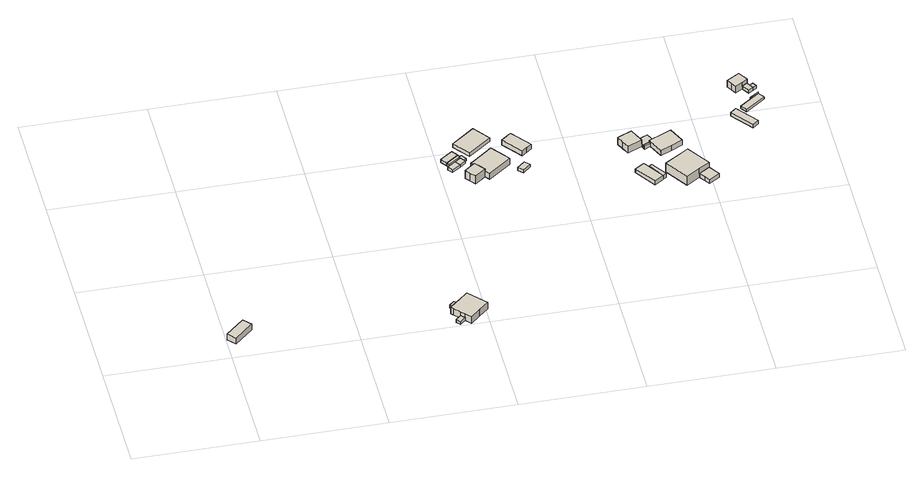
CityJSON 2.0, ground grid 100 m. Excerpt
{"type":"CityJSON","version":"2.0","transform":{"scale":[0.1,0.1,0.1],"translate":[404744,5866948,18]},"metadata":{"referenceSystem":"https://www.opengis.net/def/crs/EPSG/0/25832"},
"CityObjects":{
"building1":{"type":"Building","attributes":{"Gemeindeschluessel":"03454005","AbsoluteHoehe":"19.409","MittlereTraufHoehe":"24.18","Firsthoehe":"25.722","function":"31001_2000","roofType":"3100","measuredHeight":6.31},"address":[{"country":"Germany","locality":"Börger"}],"geometry":[{"type":"MultiSurface","lod":"1","boundaries":[[[0,1,2,3]],[[4,5,6,7]],[[4,7,3,2]],[[5,4,2,1]],[[6,5,1,0]],[[7,6,0,3]]]}]},
"building2":{"type":"Building","attributes":{"Gemeindeschluessel":"03454005","AbsoluteHoehe":"19.145","MittlereTraufHoehe":"24.033","Firsthoehe":"29.316","function":"31001_2000","roofType":"3100","measuredHeight":10.17},"address":[{"country":"Germany","locality":"Börger"}],"children":["building2-1","building2-2"],"geometry":[{"type":"MultiSurface","lod":"1","boundaries":[[[8,9,10,11,12,13,14,15,16,17,18,19,20,21]],[[22,23,24,25,26,27,28,29,30,31,32,33,34,35]],[[22,36,37,20]],[[23,22,20,19]],[[24,23,19,18]],[[17,38,39,18]],[[16,40,38,17]],[[15,41,40,16]],[[28,27,15,14]],[[29,28,14,13]],[[30,29,13,12]],[[31,30,12,11]],[[32,31,11,10]],[[9,42,43,10]],[[34,33,9,8]],[[35,34,8,21]],[[38,25,24,39]],[[40,26,25,38]],[[27,26,40,41]],[[42,33,32,43]]]}]},
"building2-1":{"type":"BuildingPart","attributes":{"AbsoluteHoehe":"19.145","MittlereTraufHoehe":"21.894","Firsthoehe":"21.894","roofType":"1000","measuredHeight":2.75},"parents":["building2"],"geometry":[{"type":"MultiSurface","lod":"1","boundaries":[[[43,42,44,45]],[[46,33,32,47]],[[46,47,45,44]],[[33,46,44,42]],[[47,32,43,45]],[[32,33,42,43]]]}]},
"building2-2":{"type":"BuildingPart","attributes":{"AbsoluteHoehe":"19.145","MittlereTraufHoehe":"21.62","Firsthoehe":"21.62","roofType":"1000","measuredHeight":2.48},"parents":["building2"],"geometry":[{"type":"MultiSurface","lod":"1","boundaries":[[[38,41,48,49,39]],[[50,51,27,25,24]],[[50,24,39,49]],[[51,50,49,48]],[[27,51,48,41]],[[38,25,26,40]],[[40,26,27,41]],[[24,25,38,39]]]}]},
"building3":{"type":"Building","attributes":{"Gemeindeschluessel":"03454005","AbsoluteHoehe":"19.634","MittlereTraufHoehe":"22.349","Firsthoehe":"22.349","function":"31001_2720","roofType":"1000","measuredHeight":2.71},"address":[{"country":"Germany","locality":"Börger"}],"geometry":[{"type":"MultiSurface","lod":"1","boundaries":[[[52,53,54,55]],[[56,57,58,59]],[[56,59,55,54]],[[57,56,54,53]],[[58,57,53,52]],[[59,58,52,55]]]}]},
"building4":{"type":"Building","attributes":{"Gemeindeschluessel":"03454005","AbsoluteHoehe":"19.519","MittlereTraufHoehe":"22.349","Firsthoehe":"22.349","function":"31001_2720","roofType":"1000","measuredHeight":2.83},"address":[{"country":"Germany","locality":"Börger"}],"geometry":[{"type":"MultiSurface","lod":"1","boundaries":[[[60,61,62,63]],[[64,65,66,67]],[[64,67,63,62]],[[65,64,62,61]],[[66,65,61,60]],[[67,66,60,63]]]}]},
"building5":{"type":"Building","attributes":{"Gemeindeschluessel":"03454005","AbsoluteHoehe":"19.563","MittlereTraufHoehe":"22.349","Firsthoehe":"22.349","function":"51009_1610","roofType":"1000","measuredHeight":2.79},"address":[{"country":"Germany","locality":"Börger"}],"geometry":[{"type":"MultiSurface","lod":"1","boundaries":[[[61,68,69,70,71,62]],[[72,73,74,75,76,77]],[[72,77,62,71]],[[73,72,71,70]],[[74,73,70,69]],[[75,74,69,68]],[[76,75,68,61]],[[77,76,61,62]]]}]},
"building6":{"type":"Building","attributes":{"Gemeindeschluessel":"03454005","AbsoluteHoehe":"19.659","MittlereTraufHoehe":"22.349","Firsthoehe":"22.349","function":"51009_1610","roofType":"1000","measuredHeight":2.69},"address":[{"country":"Germany","locality":"Börger"}],"geometry":[{"type":"MultiSurface","lod":"1","boundaries":[[[55,54,78,79,80]],[[81,82,83,84,85]],[[81,85,80,79]],[[82,81,79,78]],[[83,82,78,54]],[[84,83,54,55]],[[85,84,55,80]]]}]},
"building7":{"type":"Building","attributes":{"Gemeindeschluessel":"03454005","AbsoluteHoehe":"19.634","MittlereTraufHoehe":"22.349","Firsthoehe":"22.349","function":"31001_2720","roofType":"1000","measuredHeight":2.71},"address":[{"country":"Germany","locality":"Börger"}],"geometry":[{"type":"MultiSurface","lod":"1","boundaries":[[[70,69,80,79,86,87,71]],[[88,89,90,91,74,73,72]],[[88,72,71,87]],[[89,88,87,86]],[[90,89,86,79]],[[91,90,79,80]],[[74,91,80,69]],[[73,74,69,70]],[[72,73,70,71]]]}]},
"building8":{"type":"Building","attributes":{"Gemeindeschluessel":"03454005","AbsoluteHoehe":"19.415","MittlereTraufHoehe":"24.225","Firsthoehe":"28.799","function":"31001_1210","roofType":"3100","measuredHeight":9.38},"address":[{"country":"Germany","locality":"Börger","thoroughfareNumber":"15","thoroughfareName":"Breddenberger Straße"}],"children":["building8-1","building8-2"],"geometry":[{"type":"MultiSurface","lod":"1","boundaries":[[[92,93,94,95,96,97,98,99,100]],[[101,102,103,104,105,106,107,108,109]],[[102,101,99,98]],[[103,102,98,97]],[[96,110,111,97]],[[105,104,96,95]],[[106,105,95,94]],[[107,106,94,93]],[[108,107,93,92]],[[99,101,112,113]],[[113,112,109,100]],[[110,104,103,111]],[[109,108,92,100]]]}]},
"building8-1":{"type":"BuildingPart","attributes":{"AbsoluteHoehe":"19.415","MittlereTraufHoehe":"21.834","Firsthoehe":"21.834","roofType":"1000","measuredHeight":2.42},"parents":["building8"],"geometry":[{"type":"MultiSurface","lod":"1","boundaries":[[[111,110,114,115]],[[116,104,103,117]],[[116,117,115,114]],[[104,116,114,110]],[[117,103,111,115]],[[103,104,110,111]]]}]},
"building8-2":{"type":"BuildingPart","attributes":{"AbsoluteHoehe":"19.415","MittlereTraufHoehe":"26.185","Firsthoehe":"29.003","roofType":"3100","measuredHeight":9.59},"parents":["building8"],"geometry":[{"type":"MultiSurface","lod":"1","boundaries":[[[118,119,120,121,122,123]],[[124,125,101,112,108,126]],[[124,126,123,122]],[[125,124,122,121]],[[101,125,121,120]],[[119,113,99,120]],[[118,92,100,127,128]],[[126,108,118,123]],[[113,112,101,99]],[[100,109,129,127]],[[92,108,109,100]]]}]},
"building9":{"type":"Building","attributes":{"Gemeindeschluessel":"03454005","AbsoluteHoehe":"19.362","MittlereTraufHoehe":"22.75","Firsthoehe":"22.75","function":"31001_2720","roofType":"1000","measuredHeight":3.39},"address":[{"country":"Germany","locality":"Börger"}],"geometry":[{"type":"MultiSurface","lod":"1","boundaries":[[[130,131,132,133]],[[134,135,136,137]],[[134,137,133,132]],[[135,134,132,131]],[[136,135,131,130]],[[137,136,130,133]]]}]},
"building10":{"type":"Building","attributes":{"Gemeindeschluessel":"03454005","AbsoluteHoehe":"19.084","MittlereTraufHoehe":"21.879","Firsthoehe":"21.879","function":"31001_2720","roofType":"1000","measuredHeight":2.8},"address":[{"country":"Germany","locality":"Börger"}],"geometry":[{"type":"MultiSurface","lod":"1","boundaries":[[[138,139,140,141]],[[142,143,144,145]],[[142,145,141,140]],[[143,142,140,139]],[[144,143,139,138]],[[145,144,138,141]]]}]},
"building11":{"type":"Building","attributes":{"Gemeindeschluessel":"03454005","AbsoluteHoehe":"19.263","MittlereTraufHoehe":"23.897","Firsthoehe":"24.619","function":"31001_2720","roofType":"3100","measuredHeight":5.36},"address":[{"country":"Germany","locality":"Börger"}],"geometry":[{"type":"MultiSurface","lod":"1","boundaries":[[[146,147,148,149,150,151,152]],[[153,154,155,156,157,158,159]],[[153,159,152,151]],[[154,153,151,150]],[[155,154,150,149]],[[156,155,149,148]],[[157,156,148,147]],[[158,157,147,146]],[[159,158,146,152]]]}]},
"building12":{"type":"Building","attributes":{"Gemeindeschluessel":"03454005","AbsoluteHoehe":"18.594","MittlereTraufHoehe":"22.485","Firsthoehe":"23.304","function":"31001_2720","roofType":"2100","measuredHeight":4.71},"address":[{"country":"Germany","locality":"Börger"}],"children":["building12-1"],"geometry":[{"type":"MultiSurface","lod":"1","boundaries":[[[160,161,162,163,164]],[[165,166,167,168,169]],[[165,169,164,163]],[[166,165,163,162]],[[168,167,161,160]],[[169,168,160,164]],[[167,166,162,161]]]}]},
"building12-1":{"type":"BuildingPart","attributes":{"AbsoluteHoehe":"18.594","MittlereTraufHoehe":"22.736","Firsthoehe":"23.223","roofType":"2100","measuredHeight":4.63},"parents":["building12"],"geometry":[{"type":"MultiSurface","lod":"1","boundaries":[[[170,171,172,173]],[[174,175,167,166]],[[174,166,173,172]],[[175,174,172,171]],[[167,175,171,170]],[[173,162,161,170]],[[162,166,167,161]]]}]},
"building13":{"type":"Building","attributes":{"Gemeindeschluessel":"03454005","AbsoluteHoehe":"19.115","MittlereTraufHoehe":"25.619","Firsthoehe":"27.366","function":"31001_1000","roofType":"3100","measuredHeight":8.25},"address":[{"country":"Germany","locality":"Börger","thoroughfareNumber":"18","thoroughfareName":"Breddenberger Straße"}],"children":["building13-1","building13-2"],"geometry":[{"type":"MultiSurface","lod":"1","boundaries":[[[176,177,178,179,180,181,182,183]],[[184,185,186,187,188,189,190,191]],[[184,191,183,182]],[[185,184,182,181]],[[180,192,193,181]],[[187,186,180,179]],[[188,187,179,178]],[[189,188,178,177]],[[190,189,177,176]],[[191,190,176,183]],[[192,186,185,193]]]}]},
"building13-1":{"type":"BuildingPart","attributes":{"AbsoluteHoehe":"19.115","MittlereTraufHoehe":"22.174","Firsthoehe":"22.174","roofType":"1000","measuredHeight":3.06},"parents":["building13"],"geometry":[{"type":"MultiSurface","lod":"1","boundaries":[[[194,195,196,197]],[[198,199,200,201]],[[199,198,196,195]],[[200,199,195,194]],[[201,200,194,197]],[[198,201,197,196]]]}]},
"building13-2":{"type":"BuildingPart","attributes":{"AbsoluteHoehe":"19.115","MittlereTraufHoehe":"22.267","Firsthoehe":"22.267","roofType":"1000","measuredHeight":3.15},"parents":["building13"],"geometry":[{"type":"MultiSurface","lod":"1","boundaries":[[[202,203,204,205,193,192,206,207]],[[208,186,185,184,209,210,198,201]],[[208,201,207,206]],[[186,208,206,192]],[[184,185,193,205]],[[209,184,205,204]],[[210,209,204,203]],[[198,210,203,202]],[[207,197,196,202]],[[185,186,192,193]],[[197,201,198,196]]]}]},
"building14":{"type":"Building","attributes":{"Gemeindeschluessel":"03454005","AbsoluteHoehe":"18.956","MittlereTraufHoehe":"23.309","Firsthoehe":"24.976","function":"31001_2000","roofType":"3100","measuredHeight":6.02},"address":[{"country":"Germany","locality":"Börger"}],"children":["building14-1","building14-2"],"geometry":[{"type":"MultiSurface","lod":"1","boundaries":[[[211,212,213,214,215,216,217,218,219,220]],[[221,222,223,224,225,226,227,228,229,230]],[[221,230,220,219]],[[222,221,219,218]],[[217,231,232,218]],[[224,223,217,216]],[[225,224,216,215]],[[226,225,215,214]],[[227,226,214,213]],[[228,227,213,212]],[[229,228,212,211]],[[220,233,234,211]],[[231,223,222,232]],[[233,230,229,234]]]}]},
"building14-1":{"type":"BuildingPart","attributes":{"AbsoluteHoehe":"18.956","MittlereTraufHoehe":"22.784","Firsthoehe":"22.784","roofType":"1000","measuredHeight":3.83},"parents":["building14"],"geometry":[{"type":"MultiSurface","lod":"1","boundaries":[[[223,222,232,231]]]}]},
"building14-2":{"type":"BuildingPart","attributes":{"BezugspunktDach":"4000","AbsoluteHoehe":"18.956","MittlereTraufHoehe":"22.456","Firsthoehe":"22.456","measuredHeight":3.5},"parents":["building14"],"geometry":[{"type":"MultiSurface","lod":"1","boundaries":[[[230,229,234,233]]]}]},
"building15":{"type":"Building","attributes":{"Gemeindeschluessel":"03454005","AbsoluteHoehe":"18.371","MittlereTraufHoehe":"27.084","Firsthoehe":"32.901","function":"31001_2000","roofType":"2100","measuredHeight":14.53},"address":[{"country":"Germany","locality":"Börger"}],"children":["building15-1","building15-2"],"geometry":[{"type":"MultiSurface","lod":"1","boundaries":[[[235,236,237,238,239,240,241]],[[242,243,244,245,246,247,248]],[[242,248,241,240]],[[243,242,240,239]],[[238,249,250,239]],[[245,244,238,237]],[[246,245,237,236]],[[235,251,252,236]],[[248,247,235,241]],[[249,244,243,250]],[[251,247,246,252]]]}]},
"building15-1":{"type":"BuildingPart","attributes":{"AbsoluteHoehe":"18.371","MittlereTraufHoehe":"21.95","Firsthoehe":"23.138","roofType":"3100","measuredHeight":4.77},"parents":["building15"],"geometry":[{"type":"MultiSurface","lod":"1","boundaries":[[[253,254,255,252,251,256]],[[247,246,257,258,259,260]],[[247,260,256,251]],[[257,246,252,255]],[[258,257,255,254]],[[259,258,254,253]],[[260,259,253,256]],[[246,247,251,252]]]}]},
"building15-2":{"type":"BuildingPart","attributes":{"BezugspunktDach":"4000","AbsoluteHoehe":"18.371","MittlereTraufHoehe":"21.871","Firsthoehe":"21.871","measuredHeight":3.5},"parents":["building15"],"geometry":[{"type":"MultiSurface","lod":"1","boundaries":[[[250,249,261,262]],[[263,244,243,264]],[[263,264,262,261]],[[244,263,261,249]],[[264,243,250,262]],[[243,244,249,250]]]}]},
"building16":{"type":"Building","attributes":{"Gemeindeschluessel":"03454006","BezugspunktDach":"4000","AbsoluteHoehe":"18.742","MittlereTraufHoehe":"22.242","Firsthoehe":"22.242","function":"31001_2000","measuredHeight":3.5},"address":[{"country":"Germany","locality":"Breddenberg"}],"geometry":[{"type":"MultiSurface","lod":"1","boundaries":[[[265,266,267,268]],[[269,270,271,272]],[[269,272,268,267]],[[270,269,267,266]],[[271,270,266,265]],[[272,271,265,268]]]}]},
"building17":{"type":"Building","attributes":{"Gemeindeschluessel":"03454006","AbsoluteHoehe":"18.631","MittlereTraufHoehe":"20.779","Firsthoehe":"20.779","function":"31001_2000","roofType":"1000","measuredHeight":2.15},"address":[{"country":"Germany","locality":"Breddenberg"}],"children":["building17-1"],"geometry":[{"type":"MultiSurface","lod":"1","boundaries":[[[273,274,275,276]],[[277,278,279,280]],[[277,280,276,275]],[[278,277,275,274]],[[279,278,274,273]],[[281,282,279,273]],[[276,280,282,281]]]}]},
"building17-1":{"type":"BuildingPart","attributes":{"BezugspunktDach":"4000","AbsoluteHoehe":"18.631","MittlereTraufHoehe":"22.131","Firsthoehe":"22.131","measuredHeight":3.5},"parents":["building17"],"geometry":[{"type":"MultiSurface","lod":"1","boundaries":[[[283,284,285,286]],[[287,280,282,288]],[[287,288,286,285]],[[280,287,285,284]],[[283,281,276,284]],[[288,282,283,286]],[[281,282,280,276]]]}]},
"building18":{"type":"Building","attributes":{"Gemeindeschluessel":"03454006","AbsoluteHoehe":"18.611","MittlereTraufHoehe":"23.89","Firsthoehe":"27.432","function":"31001_1000","roofType":"3100","measuredHeight":8.82},"address":[{"country":"Germany","locality":"Breddenberg","thoroughfareNumber":"73","thoroughfareName":"Hauptstraße"}],"children":["building18-1","building18-2"],"geometry":[{"type":"MultiSurface","lod":"1","boundaries":[[[289,290,291,292,293,294,295,296]],[[297,298,299,300,301,302,303,304]],[[295,305,306,296]],[[298,297,295,294]],[[299,298,294,293]],[[300,299,293,292]],[[301,300,292,291]],[[302,301,291,290]],[[303,302,290,289]],[[304,303,289,296]],[[305,297,304,306]]]}]},
"building18-1":{"type":"BuildingPart","attributes":{"AbsoluteHoehe":"18.611","MittlereTraufHoehe":"21.683","Firsthoehe":"21.683","roofType":"1000","measuredHeight":3.07},"parents":["building18"],"geometry":[{"type":"MultiSurface","lod":"1","boundaries":[[[307,308,309,310]],[[311,312,313,314]],[[311,314,310,309]],[[312,311,309,308]],[[313,312,308,307]],[[310,314,313,307]]]}]},
"building18-2":{"type":"BuildingPart","attributes":{"AbsoluteHoehe":"18.611","MittlereTraufHoehe":"21.666","Firsthoehe":"21.666","roofType":"1000","measuredHeight":3.06},"parents":["building18"],"geometry":[{"type":"MultiSurface","lod":"1","boundaries":[[[315,307,310,306,305]],[[304,314,313,316,297]],[[314,304,306,310]],[[316,313,307,315]],[[297,316,315,305]],[[304,297,305,306]],[[313,314,310,307]]]}]}
},
"vertices":[
[156,342,70],[5,205,70],[63,142,70],[213,279,70],[63,142,14],[5,205,14],[156,342,14],[213,279,14],
[1788,79,74],[1788,78,74],[1818,44,74],[1857,1,74],[1935,72,74],[2013,143,74],[1881,287,74],[1806,219,74],[1804,217,74],[1780,195,74],[1765,182,74],[1726,147,74],[1728,145,74],[1742,130,74],[1728,145,11],[1726,147,11],[1765,182,11],[1780,195,11],[1804,217,11],[1806,219,11],[1881,287,11],[2013,143,11],[1935,72,11],[1857,1,11],[1818,44,11],[1788,78,11],[1788,79,11],[1742,130,11],[1741,130,11],[1741,130,74],[1780,195,36],[1765,182,36],[1804,217,36],[1806,219,36],[1788,78,39],[1818,44,39],
[1744,38,39],[1774,4,39],[1744,38,11],[1774,4,11],
[1774,255,36],[1733,217,36],[1733,217,11],[1774,255,11],
[2064,1803,43],[2094,1762,43],[2162,1809,43],[2132,1851,43],[2162,1809,16],[2094,1762,16],[2064,1803,16],[2132,1851,16],
[2033,1902,43],[2069,1851,43],[2170,1923,43],[2133,1974,43],[2170,1923,15],[2069,1851,15],[2033,1902,15],[2133,1974,15],
[2084,1831,43],[2174,1895,43],[2172,1898,43],[2182,1906,43],[2182,1906,16],[2172,1898,16],[2174,1895,16],[2084,1831,16],[2069,1851,16],[2170,1923,16],
[2210,1844,43],[2201,1858,43],[2181,1886,43],[2201,1858,17],[2210,1844,17],[2162,1809,17],[2132,1851,17],[2181,1886,17],
[2222,1873,43],[2194,1914,43],[2194,1914,16],[2222,1873,16],[2201,1858,16],[2181,1886,16],
[2324,1665,73],[2354,1627,73],[2538,1769,73],[2481,1843,73],[2423,1917,73],[2278,1804,73],[2239,1775,73],[2260,1748,73],[2297,1701,73],[2260,1748,14],[2239,1775,14],[2278,1804,14],[2423,1917,14],[2481,1843,14],[2538,1769,14],[2354,1627,14],[2324,1665,14],[2297,1701,14],[2423,1917,38],[2278,1804,38],[2292,1707,14],[2292,1707,73],
[2419,1922,38],[2274,1810,38],[2419,1922,14],[2274,1810,14],
[2324,1665,90],[2292,1707,90],[2260,1748,90],[2173,1680,90],[2205,1639,90],[2237,1598,90],[2205,1639,14],[2173,1680,14],[2237,1598,14],[2292,1706,73],[2292,1706,90],[2292,1706,14],
[2159,2056,48],[2260,1923,48],[2448,2065,48],[2347,2199,48],[2448,2065,14],[2260,1923,14],[2159,2056,14],[2347,2199,14],
[2584,1689,39],[2622,1648,39],[2684,1705,39],[2645,1745,39],[2684,1705,11],[2622,1648,11],[2584,1689,11],[2645,1745,11],
[2654,1847,61],[2694,1878,61],[2735,1910,61],[2610,2069,61],[2592,2056,61],[2570,2038,61],[2529,2006,61],[2570,2038,13],[2592,2056,13],[2610,2069,13],[2735,1910,13],[2694,1878,13],[2654,1847,13],[2529,2006,13],
[3563,1305,43],[3639,1355,43],[3555,1483,43],[3525,1529,43],[3449,1479,43],[3525,1529,6],[3555,1483,6],[3639,1355,6],[3563,1305,6],[3449,1479,6],
[3639,1355,47],[3665,1372,47],[3581,1500,47],[3555,1483,47],[3581,1500,6],[3665,1372,6],
[3505,1881,78],[3388,1827,78],[3415,1768,78],[3442,1708,78],[3558,1762,78],[3536,1811,78],[3537,1812,78],[3532,1822,78],[3537,1812,11],[3536,1811,11],[3558,1762,11],[3442,1708,11],[3415,1768,11],[3388,1827,11],[3505,1881,11],[3532,1822,11],[3558,1762,43],[3536,1811,43],
[3574,1726,42],[3624,1749,42],[3617,1765,42],[3567,1743,42],[3617,1765,11],[3624,1749,11],[3574,1726,11],[3567,1743,11],
[3617,1765,43],[3653,1782,43],[3622,1851,43],[3537,1812,43],[3559,1762,43],[3567,1743,43],[3559,1762,11],[3622,1851,11],[3653,1782,11],
[3863,1716,59],[3802,1850,59],[3709,1808,59],[3653,1782,59],[3617,1765,59],[3624,1749,59],[3679,1631,59],[3680,1629,59],[3772,1672,59],[3864,1714,59],[3772,1672,10],[3680,1629,10],[3679,1631,10],[3624,1749,10],[3617,1765,10],[3653,1782,10],[3709,1808,10],[3802,1850,10],[3863,1716,10],[3864,1714,10],[3679,1631,48],[3680,1629,48],[3864,1714,45],[3863,1716,45],
[3911,1324,91],[3998,1380,91],[3939,1469,91],[3873,1569,91],[3819,1533,91],[3677,1441,91],[3800,1252,91],[3677,1441,4],[3819,1533,4],[3873,1569,4],[3939,1469,4],[3998,1380,4],[3911,1324,4],[3800,1252,4],[3873,1569,39],[3819,1533,39],[3911,1324,42],[3998,1380,42],
[3971,1233,42],[4058,1290,42],[4028,1335,42],[3941,1278,42],[4028,1335,4],[4058,1290,4],[3971,1233,4],[3941,1278,4],
[3856,1594,39],[3802,1558,39],[3856,1594,4],[3802,1558,4],
[4433,1803,42],[4480,1840,42],[4344,2013,42],[4297,1976,42],[4344,2013,7],[4480,1840,7],[4433,1803,7],[4297,1976,7],
[4391,2049,28],[4426,1998,28],[4585,2117,28],[4553,2167,28],[4585,2117,6],[4426,1998,6],[4391,2049,6],[4553,2167,6],[4480,2114,28],[4480,2114,6],
[4480,2114,41],[4553,2167,41],[4552,2169,41],[4479,2116,41],[4552,2169,6],[4479,2116,6],
[4496,2297,72],[4471,2337,72],[4446,2378,72],[4343,2314,72],[4368,2274,72],[4393,2233,72],[4451,2269,72],[4490,2293,72],[4451,2269,6],[4393,2233,6],[4368,2274,6],[4343,2314,6],[4446,2378,6],[4471,2337,6],[4496,2297,6],[4490,2293,6],[4451,2269,37],[4490,2293,37],
[4527,2234,37],[4554,2250,37],[4533,2284,37],[4507,2267,37],[4533,2284,6],[4554,2250,6],[4527,2234,6],[4507,2267,6],
[4488,2209,37],[4488,2209,6]
]}
